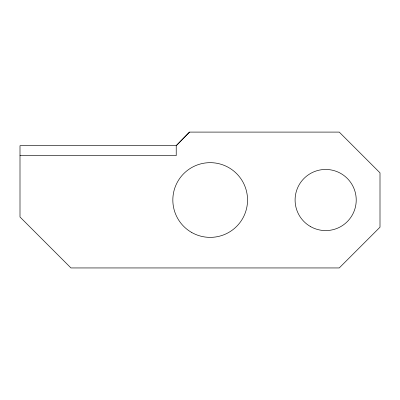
<?xml version="1.0" encoding="UTF-8"?>
<svg xmlns="http://www.w3.org/2000/svg" width="400" height="400" viewBox="0 0 400 400"><rect width="100%" height="100%" fill="white"/><g stroke="black" fill="none" stroke-linecap="round" stroke-linejoin="round"><path stroke-width="0.6" d="M189.505 132.095L176.225 145.68L20 145.68L20 217L70.945 267.945L339.245 267.945L380 227.19L380 172.85L339.245 132.095L189.505 132.095L176.225 145.68L176.225 155.645L20 155.645M191.51 232.37A37.36 37.36 0 0 0 247.545 200.02A37.36 37.36 0 0 0 191.51 167.665A37.36 37.36 0 0 0 191.51 232.37M310.375 226.49A30.565 30.565 0 0 0 356.225 200.02A30.565 30.565 0 0 0 310.375 173.55A30.565 30.565 0 0 0 310.375 226.49"/></g></svg>
